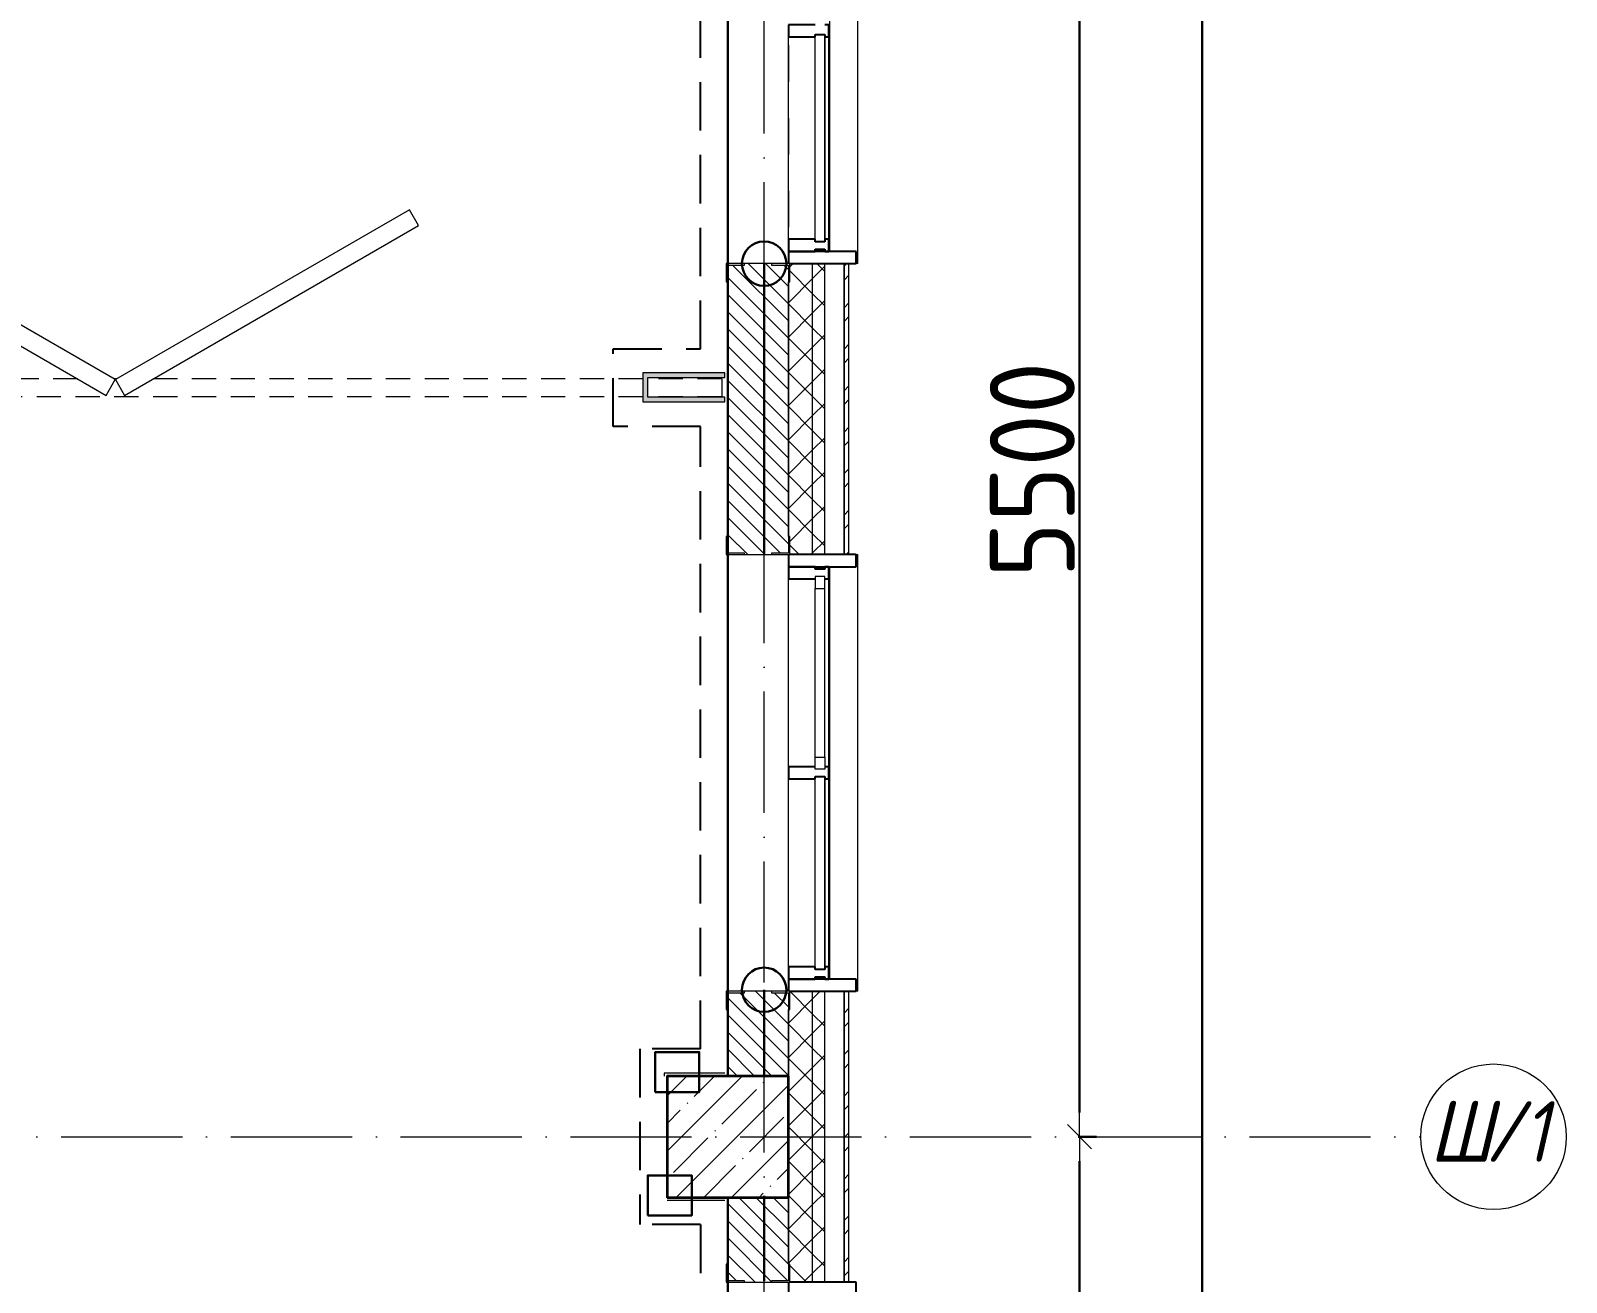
# Model space of a CAD drawing. Header units: millimetres. Extents: x -213536 to 1564669, y -45299 to 942238.
# Drawn here: x 531167 to 537500, y 463785 to 468945 of the extents above; entities that cross this region are included whole.
import ezdxf

# ---------------------------------------------------------------- set-up
doc = ezdxf.new("R2010")
doc.units = ezdxf.units.MM
for name, pattern in [('200_ШТРИХ__ш1_п0_6_', [160, 100, -60]), ('50_200_ШТРИХ_1Т_ш5_п1_п1_', [700, 500, -100, 0, -100]), ('Штрих короткий', [300, 150, -150]), ('Штриховая _2 мм - 1 мм_', [300, 200, -100])]:
    doc.linetypes.add(name, pattern=pattern)
for name, color, linetype, lineweight in [('0-1', 7, 'Continuous', 5), ('0-2', 7, 'Continuous', 9), ('2.1) ПГП окна 2.8 м', 5, 'Continuous', 30), ('3) ЖБ 4м', 3, 'Continuous', 30), ('3.1) ЖБ окна 1.2 м', 102, 'Continuous', 30), ('4) Метл уголки', 6, 'Continuous', 30), ('5) Швы', 2, 'Continuous', 30), ('Импосты витража', 7, 'Continuous', 9), ('Импосты витража-1', 7, 'Continuous', 25), ('Каркас_Импост', 7, 'Continuous', 13), ('Несущие колонны', 7, 'Continuous', 9), ('Несущие колонны-1', 7, 'Continuous', 35), ('Обобщенные модели', 7, 'Continuous', 9), ('Общие ребра', 7, 'Continuous', 9), ('Окна', 7, 'Continuous', 9), ('Оси', 7, 'Continuous', 9), ('Оси-1', 7, 'Continuous', 20), ('Оси-2', 7, '50_200_ШТРИХ_1Т_ш5_п1_п1_', 9), ('Остекление-1', 7, 'Continuous', 9), ('Открывание в плане-1', 7, '200_ШТРИХ__ш1_п0_6_', 9), ('Перемычка-1', 7, 'Штрих короткий', 9), ('Размеры', 7, 'Continuous', 15), ('Стены', 7, 'Continuous', 9), ('Стены-1', 7, 'Continuous', 13), ('Штриховка разреза-1', 7, 'Continuous', 9)]:
    doc.layers.add(name, color=color, linetype=linetype, lineweight=lineweight)
for name, color, linetype, lineweight, true_color in [('Каркас_Импост-2', 7, 'Continuous', 9, 0xaaaaaa), ('СТ-1_1', 7, 'Штриховая _2 мм - 1 мм_', 90, 0x888888), ('Штриховка разреза-4', 1, 'Continuous', 9, 0xff0000)]:
    doc.layers.add(name, color=color, linetype=linetype, lineweight=lineweight, true_color=true_color)
doc.layers.get('0-2').off()
doc.styles.add('ISOCPEUR_I_1', font='isocpeui.ttf', dxfattribs={"width": 0.85, "height": 2.5})
doc.styles.add('СПДС', font='isocpeur.ttf', dxfattribs={"width": 0.9})
doc.dimstyles.new('Размера А3', dxfattribs={"dimtxt": 200, "dimasz": 100, "dimexe": 70, "dimexo": 100, "dimgap": 20, "dimtad": 1, "dimdec": 0, "dimrnd": 10, "dimzin": 0, "dimdsep": 46, "dimtxsty": 'СПДС', "dimblk": 'ARROWHEAD_6', "dimcen": 1, "dimclrd": 256, "dimclre": 256, "dimclrt": 256, "dimazin": 0, "dimtfac": 1, "dimtdec": 0, "dimtmove": 2, "dimatfit": 3, "dimfxl": 1, "dimtolj": 1, "dimtzin": 0, "dimarcsym": 0})
pattern_1 = [(45, (0, 0), (-70.71068, 70.71068), []), (135, (0, 0), (-70.71068, -70.71068), [])]
pattern_2 = [(135, (0, 0), (-35.35534, -35.35534), [])]

# ---------------------------------------------------------------- blocks, each defined once
blk = doc.blocks.new('Ось сетки - Круг_Ø6_00__ISO-2_5_0_9K_-16731441-АИ2_03_План отделки стен 3-го этажа _Часть 2_')
at = {"layer": 'Оси-1'}
blk.add_circle((0, 0), 3, dxfattribs=at)
blk = doc.blocks.new('ARROWHEAD_6')
at = {"color": 0, "linetype": 'Continuous'}
for p, q in [((0, 0), (-1, 0)), ((-0.5, -0.5), (0.5, 0.5))]:
    blk.add_line(p, q, dxfattribs=at)
blk = doc.blocks.new('*D4768')
at = {"layer": 'Defpoints', "color": 0, "transparency": 16777216}
for p in [(535386.8, 464385.4), (535492.9, 464385.4), (535386.8, 461385.4)]:
    blk.add_point(p, dxfattribs=at)
at = {"layer": 'Размеры', "lineweight": -2, "transparency": 16777216}
for p, q in [((535486.8, 464385.4), (535562.9, 464385.4)), ((535492.9, 461485.4), (535492.9, 464285.4)), ((535486.8, 461385.4), (535562.9, 461385.4))]:
    blk.add_line(p, q, dxfattribs=at)
at = {"layer": 'Размеры', "lineweight": -2, "transparency": 16777216, "xscale": 100, "yscale": 100, "zscale": 100}
for p, rotation in [((535492.9, 464385.4), 90), ((535492.9, 461385.4), 270)]:
    blk.add_blockref('ARROWHEAD_6', p, dxfattribs=dict(at, rotation=rotation))
at = {"layer": 'Размеры', "transparency": 16777216, "insert": (535297.9, 462885.4), "char_height": 350, "width": 2.488, "attachment_point": 5, "rotation": 90, "style": 'СПДС'}
blk.add_mtext('\\A1;3000', dxfattribs=at)
blk = doc.blocks.new('*D4769')
at = {"layer": 'Defpoints', "color": 0, "transparency": 16777216}
for p in [(535386.8, 469885.4), (535492.9, 469885.4), (535386.8, 464385.4)]:
    blk.add_point(p, dxfattribs=at)
at = {"layer": 'Размеры', "lineweight": -2, "transparency": 16777216}
for p, q in [((535486.8, 469885.4), (535562.9, 469885.4)), ((535492.9, 464485.4), (535492.9, 469785.4)), ((535486.8, 464385.4), (535562.9, 464385.4))]:
    blk.add_line(p, q, dxfattribs=at)
at = {"layer": 'Размеры', "lineweight": -2, "transparency": 16777216, "xscale": 100, "yscale": 100, "zscale": 100}
for p, rotation in [((535492.9, 469885.4), 90), ((535492.9, 464385.4), 270)]:
    blk.add_blockref('ARROWHEAD_6', p, dxfattribs=dict(at, rotation=rotation))
at = {"layer": 'Размеры', "transparency": 16777216, "insert": (535297.9, 467135.4), "char_height": 350, "width": 2.488, "attachment_point": 5, "rotation": 90, "style": 'СПДС'}
blk.add_mtext('\\A1;5500', dxfattribs=at)
blk = doc.blocks.new('*D4774')
at = {"layer": 'Defpoints', "color": 0, "transparency": 16777216}
for p in [(535630.4, 474285.4), (535998.3, 474285.4), (535892.2, 425235.4)]:
    blk.add_point(p, dxfattribs=at)
at = {"layer": 'Размеры', "lineweight": -2, "transparency": 16777216}
for p, q in [((535730.4, 474285.4), (536068.3, 474285.4)), ((535998.3, 425335.4), (535998.3, 474185.4)), ((535992.2, 425235.4), (536068.3, 425235.4))]:
    blk.add_line(p, q, dxfattribs=at)
at = {"layer": 'Размеры', "lineweight": -2, "transparency": 16777216, "xscale": 100, "yscale": 100, "zscale": 100}
for p, rotation in [((535998.3, 474285.4), 90), ((535998.3, 425235.4), 270)]:
    blk.add_blockref('ARROWHEAD_6', p, dxfattribs=dict(at, rotation=rotation))
at = {"layer": 'Размеры', "transparency": 16777216, "insert": (535803.3, 449760.4), "char_height": 350, "width": 3.186, "attachment_point": 5, "rotation": 90, "style": 'СПДС'}
blk.add_mtext('\\A1;49050', dxfattribs=at)
blk = doc.blocks.new('BSC_Колонна _Прямоугольная - 500х500-V29-АИ2_03_План отделки стен 3-го этажа _Часть 2_')
at = {"layer": 'Несущие колонны'}
h = blk.add_hatch(dxfattribs=at)
h.set_pattern_fill('FP_37', color=256, style=0, pattern_type=2)
h.set_pattern_definition([(45, (-103350, -39150), (-114.04925, 114.04925), []), (45, (-103235.95, -39150), (-114.04925, 114.04925), [201.613, -40.323, 3.353, -36.97])])
h.paths.add_polyline_path([(-229.1, -250), (250, -250), (250, 250), (-250, 250), (-250, -250)], flags=0)
at = {"layer": 'Несущие колонны-1'}
for p, q in [((250, 250), (-250, 250)), ((-250, 250), (-250, -250)), ((250, -250), (250, 250)), ((-250, -250), (250, -250))]:
    blk.add_line(p, q, dxfattribs=at)
blk = doc.blocks.new('DOR__перегородка__Прямоугольная - Вн_ДПГ_7500х3300h-25989103-АИ2_03_План отделки стен 3-го этажа _Часть 2_')
at = {"layer": 'Каркас_Импост'}
for p, q in [((2462.7, -6.7), (1250.4, -706.9)), ((2500.3, -71.7), (2462.7, -6.7)), ((2538.4, -6.7), (2500.9, -71.7)), ((3750.8, -706.9), (2538.4, -6.7)), ((1287.9, -771.8), (2500.3, -71.7)), ((2500.9, -71.7), (3713.3, -771.8)), ((1250.4, -706.9), (1287.9, -771.8))]:
    blk.add_line(p, q, dxfattribs=at)
at = {"layer": 'Открывание в плане-1'}
for p, q in [((0, 0), (305, 0)), ((325, 0), (7500, 0)), ((0, -75), (0, 0)), ((0, -75), (305, -75)), ((325, -75), (2344.5, -75)), ((2494.5, -75), (2506.7, -75)), ((2656.7, -75), (4843.8, -75))]:
    blk.add_line(p, q, dxfattribs=at)
blk = doc.blocks.new('Прямоугольный импост - Откос НВФ_50х280 мм-25995271-АИ2_03_План отделки стен 3-го этажа _Часть 2_')
at = {"layer": 'Импосты витража-1'}
for p, q in [((-50, 130), (0, 130)), ((-50, -150), (-50, 130)), ((0, 130), (0, -144)), ((0, -150), (-50, -150))]:
    blk.add_line(p, q, dxfattribs=at)
blk = doc.blocks.new('PNS_Панель прямоугольная2 - Нр_Стекло - 40мм-26243474-АИ2_03_План отделки стен 3-го этажа _Часть 2_')
at = {"layer": 'Каркас_Импост'}
for p, q in [((-397.5, 0), (-397.5, 40)), ((-397.5, 40), (-347.5, 40)), ((-347.5, 40), (-347.5, 0)), ((397.5, 40), (347.5, 40)), ((347.5, 40), (347.5, 0)), ((397.5, 0), (397.5, 40)), ((-347.5, 0), (-397.5, 0)), ((347.5, 0), (397.5, 0))]:
    blk.add_line(p, q, dxfattribs=at)
at = {"layer": 'Каркас_Импост-2'}
for p, q in [((-347.5, 40), (347.5, 40)), ((-347.5, 0), (347.5, 0))]:
    blk.add_line(p, q, dxfattribs=at)
blk = doc.blocks.new('Прямоугольный импост - Импост структурный с накладкой - 150мм-25647633-АИ2_03_План отделки стен 3-го этажа _Часть 2_')
at = {"layer": 'Импосты витража-1'}
for p, q in [((-25, 0), (-25, 17)), ((-25, 17), (25, 17)), ((-15, 0), (-25, 0)), ((-15, -40), (-15, 0)), ((25, 17), (25, 0)), ((-25, -150), (-25, -40)), ((-25, -40), (-15, -40)), ((25, -40), (25, -150)), ((25, -150), (-25, -150))]:
    blk.add_line(p, q, dxfattribs=at)
blk = doc.blocks.new('Прямоугольный импост - Импост структурный с накладкой - 150мм-25647642-АИ2_03_План отделки стен 3-го этажа _Часть 2_')
at = {"layer": 'Импосты витража'}
for p, q in [((27275, -100), (28050, -100)), ((27275, -267), (28050, -267))]:
    blk.add_line(p, q, dxfattribs=at)
blk = doc.blocks.new('Прямоугольный импост - Импост структурный с накладкой - 150мм-V161-АИ2_03_План отделки стен 3-го этажа _Часть 2_')
at = {"layer": 'Импосты витража-1'}
for p, q in [((-25, 0), (-25, 17)), ((-25, 17), (25, 17)), ((25, 0), (15, 0)), ((15, 0), (15, -40)), ((25, 17), (25, 0)), ((-25, -150), (-25, -40)), ((15, -40), (25, -40)), ((25, -40), (25, -150)), ((25, -150), (-25, -150))]:
    blk.add_line(p, q, dxfattribs=at)
blk = doc.blocks.new('PNS_Панель прямоугольная1 - Нр_Стекло - 40мм-25259299-АИ2_03_План отделки стен 3-го этажа _Часть 2_')
at = {"layer": 'Остекление-1'}
for p, q in [((-387.5, 40), (387.5, 40)), ((-397.5, 0), (397.5, 0)), ((387.5, 0), (-387.5, 0))]:
    blk.add_line(p, q, dxfattribs=at)
blk = doc.blocks.new('Прямоугольный импост - Импост структурный с накладкой - 150мм-25647644-АИ2_03_План отделки стен 3-го этажа _Часть 2_')
at = {"layer": 'Импосты витража-1'}
for p, q in [((-25, 0), (-25, 17)), ((-25, 17), (25, 17)), ((-15, 0), (-25, 0)), ((-15, -40), (-15, 0)), ((25, 0), (15, 0)), ((15, 0), (15, -40)), ((25, 17), (25, 0)), ((-25, -150), (-25, -40)), ((-25, -40), (-15, -40)), ((15, -40), (25, -40)), ((25, -40), (25, -150)), ((25, -150), (-25, -150))]:
    blk.add_line(p, q, dxfattribs=at)
blk = doc.blocks.new('Прямоугольный импост - Откос НВФ_50х280 мм-V169-АИ2_03_План отделки стен 3-го этажа _Часть 2_')
at = {"layer": 'Импосты витража-1'}
for p, q in [((-50, 130), (0, 130)), ((-50, -150), (-50, 130)), ((0, 130), (0, -144)), ((0, -150), (-50, -150))]:
    blk.add_line(p, q, dxfattribs=at)
blk = doc.blocks.new('Прямоугольный импост - Откос НВФ_50х280 мм-25993838-АИ2_03_План отделки стен 3-го этажа _Часть 2_')
at = {"layer": 'Импосты витража-1'}
for p, q in [((0, 130), (-50, 130)), ((-50, 130), (-50, -150)), ((0, -144), (0, 130)), ((-50, -150), (0, -150))]:
    blk.add_line(p, q, dxfattribs=at)
blk = doc.blocks.new('Проем_Дверь_Прямоугольный - 1800х2700h_оконные проемы-25805030-АИ2_03_План отделки стен 3-го этажа _Часть 2_')
at = {"layer": 'Перемычка-1'}
for p, q in [((900, 125), (-900, 125)), ((900, -125), (-900, -125))]:
    blk.add_line(p, q, dxfattribs=at)
blk = doc.blocks.new('Проем_Дверь_Прямоугольный - 1500х2700h_витражные проемы-27180848-АИ2_03_План отделки стен 3-го этажа _Часть 2_')
at = {"layer": 'Перемычка-1'}
for p, q in [((750, 125), (-750, 125)), ((750, -125), (-750, -125))]:
    blk.add_line(p, q, dxfattribs=at)
blk = doc.blocks.new('Фахверк_СКБ_Уголок - 250_2700-27497298-АИ2_03_План отделки стен 3-го этажа _Часть 2_')
at = {"layer": 'Обобщенные модели'}
for p, q in [((200, 181), (125, 181)), ((125, 181), (125, 106)), ((131, 106), (131, 175)), ((131, 175), (200, 175)), ((200, 175), (200, 181)), ((125, 106), (131, 106)), ((131, -6), (125, -6)), ((125, -6), (125, -81)), ((131, -75), (131, -6)), ((125, -81), (200, -81)), ((200, -75), (131, -75)), ((200, -81), (200, -75))]:
    blk.add_line(p, q, dxfattribs=at)
blk = doc.blocks.new('PNS_Панель прямоугольная1 - Нр_Стекло - 40мм-28068333-АИ2_03_План отделки стен 3-го этажа _Часть 2_')
at = {"layer": 'Остекление-1'}
for p, q in [((-417.5, 40), (417.5, 40)), ((-427.5, 0), (427.5, 0)), ((417.5, 0), (-417.5, 0))]:
    blk.add_line(p, q, dxfattribs=at)
blk = doc.blocks.new('Прямоугольный импост - Импост структурный с накладкой - 150мм-28072255-АИ2_03_План отделки стен 3-го этажа _Часть 2_')
at = {"layer": 'Импосты витража'}
for p, q in [((47650, -100), (48485, -100)), ((47650, -267), (48485, -267))]:
    blk.add_line(p, q, dxfattribs=at)
blk = doc.blocks.new('Прямоугольный импост - Импост структурный с накладкой - 150мм-28072247-АИ2_03_План отделки стен 3-го этажа _Часть 2_')
at = {"layer": 'Импосты витража-1'}
for p, q in [((-25, 0), (-25, 17)), ((-25, 17), (25, 17)), ((-15, 0), (-25, 0)), ((-15, -40), (-15, 0)), ((25, 0), (15, 0)), ((15, 0), (15, -40)), ((25, 17), (25, 0)), ((-25, -150), (-25, -40)), ((-25, -40), (-15, -40)), ((15, -40), (25, -40)), ((25, -40), (25, -150)), ((25, -150), (-25, -150))]:
    blk.add_line(p, q, dxfattribs=at)
blk = doc.blocks.new('Прямоугольный импост - Импост структурный с накладкой - 150мм-V191-АИ2_03_План отделки стен 3-го этажа _Часть 2_')
at = {"layer": 'Импосты витража-1'}
for p, q in [((-25, 0), (-25, 17)), ((-25, 17), (25, 17)), ((-15, 0), (-25, 0)), ((-15, -40), (-15, 0)), ((25, 17), (25, 0)), ((-25, -150), (-25, -40)), ((-25, -40), (-15, -40)), ((25, -40), (25, -150)), ((25, -150), (-25, -150))]:
    blk.add_line(p, q, dxfattribs=at)
blk = doc.blocks.new('Прямоугольный импост - Откос НВФ_50х280 мм-26226373-АИ2_03_План отделки стен 3-го этажа _Часть 2_')
at = {"layer": 'Импосты витража-1'}
for p, q in [((0, 130), (-50, 130)), ((-50, 130), (-50, -150)), ((0, -144), (0, 130)), ((-50, -150), (0, -150))]:
    blk.add_line(p, q, dxfattribs=at)
blk = doc.blocks.new('Отлив_СКБ - Отлив витража_120_НВФ-31885687-АИ2_03_План отделки стен 3-го этажа _Часть 2_')
at = {"layer": 'Окна'}
for p, q in [((1750, -2), (50, -2)), ((0, -120), (0, -113)), ((0, -120), (1800, -120)), ((1800, -113), (1800, -120))]:
    blk.add_line(p, q, dxfattribs=at)
blk = doc.blocks.new('Отлив_СКБ - Отлив витража_120_НВФ-31885688-АИ2_03_План отделки стен 3-го этажа _Часть 2_')
at = {"layer": 'Окна'}
for p, q in [((4750, -2), (50, -2)), ((0, -120), (0, -113)), ((0, -120), (4800, -120)), ((4800, -113), (4800, -120))]:
    blk.add_line(p, q, dxfattribs=at)
blk = doc.blocks.new('0125-Р-ОО-Ш2-АР-о_23_10_2024_rvt-1-АИ2_03_План отделки стен 3-го этажа _Часть 2_')
at = {"layer": 'Штриховка разреза-1'}
h = blk.add_hatch(dxfattribs=at)
h.set_pattern_fill('FP_81', color=256, style=0, pattern_type=2)
h.set_pattern_definition(pattern_1)
h.paths.add_polyline_path([(103700, -200), (103700, 750), (103606, 750), (103606, 675), (103600, 675), (103600, -200)], flags=0)
h.paths.add_polyline_path([(103700, 2550), (103700, 3750), (103606, 3750), (103606, 3675), (103600, 3675), (103600, 2625), (103606, 2625), (103606, 2550)], flags=0)
h.paths.add_polyline_path([(103700, 5550), (103700, 6750), (103606, 6750), (103606, 6675), (103600, 6675), (103600, 5625), (103606, 5625), (103606, 5550)], flags=0)
h.paths.add_polyline_path([(103700, 8550), (103700, 9750), (103606, 9750), (103606, 9675), (103600, 9675), (103600, 8625), (103606, 8625), (103606, 8550)], flags=0)
h.paths.add_polyline_path([(103700, 11550), (103700, 12750), (103606, 12750), (103606, 12675), (103600, 12675), (103600, 11625), (103606, 11625), (103606, 11550)], flags=0)
h.paths.add_polyline_path([(103606, 17550), (103700, 17550), (103700, 18750), (103606, 18750), (103606, 18675), (103600, 18675), (103600, 17625), (103606, 17625), (103606, 17556)], flags=0)
h.paths.add_polyline_path([(103700, 20550), (103700, 21750), (103606, 21750), (103606, 21675), (103600, 21675), (103600, 20625), (103606, 20625), (103606, 20550)], flags=0)
h.paths.add_polyline_path([(103700, 23550), (103700, 24750), (103606, 24750), (103606, 24675), (103600, 24675), (103600, 23625), (103606, 23625), (103606, 23550)], flags=0)
h.paths.add_polyline_path([(103606, 26550), (103700, 26550), (103700, 27750), (103606, 27750), (103606, 27675), (103600, 27675), (103600, 26625), (103606, 26625), (103606, 26556)], flags=0)
h.paths.add_polyline_path([(103606, 29550), (103700, 29550), (103700, 30750), (103606, 30750), (103606, 30675), (103600, 30675), (103600, 29625), (103606, 29625), (103606, 29556)], flags=0)
h.paths.add_polyline_path([(103700, 35550), (103700, 36750), (103606, 36750), (103606, 36675), (103600, 36675), (103600, 35625), (103606, 35625), (103606, 35550)], flags=0)
h.paths.add_polyline_path([(103606, 38550), (103700, 38550), (103700, 39750), (103606, 39750), (103606, 39675), (103600, 39675), (103600, 38625), (103606, 38625), (103606, 38556)], flags=0)
h.paths.add_polyline_path([(103606, 41550), (103700, 41550), (103700, 42750), (103606, 42750), (103606, 42675), (103600, 42675), (103600, 41625), (103606, 41625), (103606, 41556)], flags=0)
h.paths.add_polyline_path([(103700, 47550), (103700, 48615), (103600, 48615), (103600, 47625), (103606, 47625), (103606, 47550)], flags=0)
h = blk.add_hatch(dxfattribs=at)
h.set_pattern_fill('FP_81', color=256, style=0, pattern_type=2)
h.set_pattern_definition(pattern_1)
h.paths.add_polyline_path([(103700, -250), (103750, -250), (103750, 750), (103700, 750), (103700, -200)], flags=0)
h.paths.add_polyline_path([(103750, 2550), (103750, 3750), (103700, 3750), (103700, 2550)], flags=0)
h.paths.add_polyline_path([(103700, 5550), (103750, 5550), (103750, 6750), (103700, 6750), (103700, 6024.8)], flags=0)
h.paths.add_polyline_path([(103700, 8550), (103750, 8550), (103750, 9750), (103700, 9750), (103700, 8797)], flags=0)
h.paths.add_polyline_path([(103750, 11550), (103750, 12750), (103700, 12750), (103700, 11550)], flags=0)
h.paths.add_polyline_path([(103700, 17550), (103750, 17550), (103750, 18750), (103700, 18750), (103700, 18037.6)], flags=0)
h.paths.add_polyline_path([(103700, 20550), (103750, 20550), (103750, 21750), (103700, 21750), (103700, 20809.8)], flags=0)
h.paths.add_polyline_path([(103700, 23550), (103750, 23550), (103750, 24750), (103700, 24750), (103700, 23581.9)], flags=0)
h.paths.add_polyline_path([(103750, 26550), (103750, 27750), (103700, 27750), (103700, 26550)], flags=0)
h.paths.add_polyline_path([(103750, 29550), (103750, 30750), (103700, 30750), (103700, 29550)], flags=0)
h.paths.add_polyline_path([(103700, 35550), (103750, 35550), (103750, 36750), (103700, 36750), (103700, 35594.7)], flags=0)
h.paths.add_polyline_path([(103700, 38550), (103750, 38550), (103750, 39750), (103700, 39750), (103700, 39291)], flags=0)
h.paths.add_polyline_path([(103750, 41550), (103750, 42750), (103700, 42750), (103700, 41550)], flags=0)
h.paths.add_polyline_path([(103750, 47550), (103750, 48615), (103700, 48615), (103700, 47550)], flags=0)
h = blk.add_hatch(dxfattribs=at)
h.set_pattern_fill('FP_80', color=256, style=0, pattern_type=2)
h.set_pattern_definition([(45, (0, 0), (-85.53659, 85.53659), []), (45, (57.02, 0), (-85.53659, 85.53659), [])])
h.paths.add_polyline_path([(103830, -350), (103850, -350), (103850, 750), (103830, 750), (103830, -330)], flags=0)
h.paths.add_polyline_path([(103850, 2550), (103850, 3750), (103830, 3750), (103830, 2550)], flags=0)
h.paths.add_polyline_path([(103850, 5550), (103850, 6750), (103830, 6750), (103830, 5550)], flags=0)
h.paths.add_polyline_path([(103850, 8550), (103850, 9750), (103830, 9750), (103830, 8550)], flags=0)
h.paths.add_polyline_path([(103830, 11550), (103850, 11550), (103850, 12750), (103830, 12750), (103830, 11569.1)], flags=0)
h.paths.add_polyline_path([(103850, 17550), (103850, 18750), (103830, 18750), (103830, 17550)], flags=0)
h.paths.add_polyline_path([(103830, 20550), (103850, 20550), (103850, 21750), (103830, 21750), (103830, 20809.8)], flags=0)
h.paths.add_polyline_path([(103850, 23550), (103850, 24750), (103830, 24750), (103830, 23550)], flags=0)
h.paths.add_polyline_path([(103850, 26550), (103850, 27750), (103830, 27750), (103830, 26550)], flags=0)
h.paths.add_polyline_path([(103830, 29550), (103850, 29550), (103850, 30750), (103830, 30750), (103830, 30050.4)], flags=0)
h.paths.add_polyline_path([(103830, 35550), (103850, 35550), (103850, 36750), (103830, 36750), (103830, 35594.7)], flags=0)
h.paths.add_polyline_path([(103830, 38550), (103850, 38550), (103850, 39750), (103830, 39750), (103830, 39291)], flags=0)
h.paths.add_polyline_path([(103830, 41550), (103850, 41550), (103850, 42750), (103830, 42750), (103830, 42063.2)], flags=0)
h.paths.add_polyline_path([(103830, 47550), (103850, 47550), (103850, 48615), (103830, 48615), (103830, 47607.5)], flags=0)
h = blk.add_hatch(dxfattribs=at)
h.set_pattern_fill('FP_1', color=256, style=0, pattern_type=2)
h.set_pattern_definition(pattern_2)
h.paths.add_polyline_path([(103350, 39400), (103600, 39400), (103600, 39744), (103531, 39744), (103531, 39750), (103419, 39750), (103419, 39744), (103350, 39744), (103350, 39675)], flags=0)
h.paths.add_polyline_path([(103419, 41550), (103531, 41550), (103531, 41556), (103600, 41556), (103600, 42744), (103531, 42744), (103531, 42750), (103419, 42750), (103419, 42744), (103350, 42744), (103350, 41556), (103419, 41556)], flags=0)
h = blk.add_hatch(dxfattribs=at)
h.set_pattern_fill('FP_1', color=256, style=0, pattern_type=2)
h.set_pattern_definition(pattern_2)
h.paths.add_polyline_path([(103350, 36400), (103600, 36400), (103600, 36744), (103531, 36744), (103531, 36750), (103419, 36750), (103419, 36744), (103350, 36744), (103350, 36518.8)], flags=0)
h.paths.add_polyline_path([(103531, 38550), (103531, 38556), (103600, 38556), (103600, 38900), (103350, 38900), (103350, 38556), (103419, 38556), (103419, 38550)], flags=0)
at = {"layer": 'Общие ребра'}
for p, q in [((103700, 41550), (103700, 42750)), ((103750, 41550), (103750, 42750)), ((103600, 42675), (103600, 41625)), ((103600, 41625), (103600, 42675)), ((103700, 38550), (103700, 39750)), ((103750, 38550), (103750, 39750)), ((103600, 39675), (103600, 39400)), ((103600, 39400), (103600, 39675)), ((103600, 38900), (103600, 38625)), ((103600, 38625), (103600, 38900))]:
    blk.add_line(p, q, dxfattribs=at)
at = {"layer": 'Стены'}
for p, q in [((103350, 42750), (103350, 44250)), ((103350, 39750), (103350, 41550)), ((103350, 36750), (103350, 38550))]:
    blk.add_line(p, q, dxfattribs=at)
at = {"layer": 'Стены-1'}
for p, q in [((103531, 42750), (103419, 42750)), ((103830, 42750), (103606, 42750)), ((103830, 41550), (103830, 42750)), ((103850, 42750), (103830, 42750)), ((103830, 42750), (103830, 41550)), ((103850, 41550), (103850, 42750)), ((103350, 42675), (103350, 41625)), ((103419, 41550), (103531, 41550)), ((103606, 41550), (103830, 41550)), ((103830, 41550), (103850, 41550)), ((103531, 39750), (103419, 39750)), ((103830, 39750), (103606, 39750)), ((103830, 38550), (103830, 39750)), ((103850, 39750), (103830, 39750)), ((103830, 39750), (103830, 38550)), ((103850, 38550), (103850, 39750)), ((103350, 39675), (103350, 39400)), ((103350, 38900), (103350, 38625)), ((103419, 38550), (103531, 38550)), ((103606, 38550), (103830, 38550)), ((103830, 38550), (103850, 38550))]:
    blk.add_line(p, q, dxfattribs=at)
at = {"layer": '0-2'}
for name, p, rotation in [('Отлив_СКБ - Отлив витража_120_НВФ-31885688-АИ2_03_План отделки стен 3-го этажа _Часть 2_', (103767, 42750), 90), ('Проем_Дверь_Прямоугольный - 1500х2700h_витражные проемы-27180848-АИ2_03_План отделки стен 3-го этажа _Часть 2_', (103475, 43500), 89.99999999999993), ('DOR__перегородка__Прямоугольная - Вн_ДПГ_7500х3300h-25989103-АИ2_03_План отделки стен 3-го этажа _Часть 2_', (103325, 42200), 180), ('Прямоугольный импост - Импост структурный с накладкой - 150мм-28072255-АИ2_03_План отделки стен 3-го этажа _Часть 2_', (103500, -4800), 90.00000000000026), ('PNS_Панель прямоугольная1 - Нр_Стекло - 40мм-28068333-АИ2_03_План отделки стен 3-го этажа _Часть 2_', (103750, 43267.5), 89.99999999999852), ('Фахверк_СКБ_Уголок - 250_2700-27497298-АИ2_03_План отделки стен 3-го этажа _Часть 2_', (103425, 42875), 269.9999999999999), ('Прямоугольный импост - Откос НВФ_50х280 мм-26226373-АИ2_03_План отделки стен 3-го этажа _Часть 2_', (103750, 42750), 269.9999999999985), ('Фахверк_СКБ_Уголок - 250_2700-27497298-АИ2_03_План отделки стен 3-го этажа _Часть 2_', (103525, 41425), 89.9999999999999), ('Проем_Дверь_Прямоугольный - 1800х2700h_оконные проемы-25805030-АИ2_03_План отделки стен 3-го этажа _Часть 2_', (103475, 40650), 269.9999999999999), ('Отлив_СКБ - Отлив витража_120_НВФ-31885687-АИ2_03_План отделки стен 3-го этажа _Часть 2_', (103767, 39750), 90), ('Прямоугольный импост - Импост структурный с накладкой - 150мм-25647642-АИ2_03_План отделки стен 3-го этажа _Часть 2_', (103500, 13400), 89.99999999999999), ('PNS_Панель прямоугольная2 - Нр_Стекло - 40мм-26243474-АИ2_03_План отделки стен 3-го этажа _Часть 2_', (103750, 41062.5), 89.9999999999975), ('Прямоугольный импост - Импост структурный с накладкой - 150мм-25647642-АИ2_03_План отделки стен 3-го этажа _Часть 2_', (103500, 12575), 89.99999999999878), ('PNS_Панель прямоугольная1 - Нр_Стекло - 40мм-25259299-АИ2_03_План отделки стен 3-го этажа _Часть 2_', (103750, 40237.5), 89.9999999999975), ('Прямоугольный импост - Откос НВФ_50х280 мм-25993838-АИ2_03_План отделки стен 3-го этажа _Часть 2_', (103750, 39750), 269.9999999999975), ('Фахверк_СКБ_Уголок - 250_2700-27497298-АИ2_03_План отделки стен 3-го этажа _Часть 2_', (103425, 39875), 269.9999999999999), ('Фахверк_СКБ_Уголок - 250_2700-27497298-АИ2_03_План отделки стен 3-го этажа _Часть 2_', (103525, 38425), 89.9999999999999), ('Проем_Дверь_Прямоугольный - 1800х2700h_оконные проемы-25805030-АИ2_03_План отделки стен 3-го этажа _Часть 2_', (103475, 37650), 89.9999999999999)]:
    blk.add_blockref(name, p, dxfattribs=dict(at, rotation=rotation))
at = {"layer": '0-2', "extrusion": (0, 0, -1)}
for name, p, rotation in [('Прямоугольный импост - Импост структурный с накладкой - 150мм-V191-АИ2_03_План отделки стен 3-го этажа _Часть 2_', (-103750, 43710), 90.00000000000146), ('Прямоугольный импост - Импост структурный с накладкой - 150мм-28072247-АИ2_03_План отделки стен 3-го этажа _Часть 2_', (-103750, 42825), 90.00000000000146), ('Прямоугольный импост - Откос НВФ_50х280 мм-V169-АИ2_03_План отделки стен 3-го этажа _Часть 2_', (-103750, 41550), 90.0000000000025), ('Прямоугольный импост - Импост структурный с накладкой - 150мм-V161-АИ2_03_План отделки стен 3-го этажа _Часть 2_', (-103750, 41475), 90.0000000000025), ('Прямоугольный импост - Импост структурный с накладкой - 150мм-25647633-АИ2_03_План отделки стен 3-го этажа _Часть 2_', (-103750, 40650), 90.0000000000025), ('Прямоугольный импост - Импост структурный с накладкой - 150мм-25647644-АИ2_03_План отделки стен 3-го этажа _Часть 2_', (-103750, 39825), 90.0000000000025), ('Прямоугольный импост - Откос НВФ_50х280 мм-25995271-АИ2_03_План отделки стен 3-го этажа _Часть 2_', (-103750, 38550), 90.00000000000101)]:
    blk.add_blockref(name, p, dxfattribs=dict(at, rotation=rotation))
at = {"layer": '0-2'}
blk.add_blockref('BSC_Колонна _Прямоугольная - 500х500-V29-АИ2_03_План отделки стен 3-го этажа _Часть 2_', (103350, 39150), dxfattribs=at)
blk = doc.blocks.new('3этНиз')
at = {"layer": 'Штриховка разреза-4'}
for points in [[(534030.1, 467515.2), (534030.1, 467535.2), (533692.1, 467535.2), (533692.1, 467515.2), (533813, 467515.2)], [(533712.1, 467435.2), (533712.1, 467515.2), (533692.1, 467515.2), (533692.1, 467435.2)], [(534030.1, 467415.2), (534030.1, 467435.2), (533692.1, 467435.2), (533692.1, 467415.2), (533813, 467415.2)]]:
    blk.add_hatch(color=256, dxfattribs=at).paths.add_polyline_path(points, flags=0)
at = {"layer": 'Общие ребра'}
for p, q in [((534030.1, 467515.2), (534030.1, 467535.2)), ((534030.1, 467415.2), (534030.1, 467435.2))]:
    blk.add_line(p, q, dxfattribs=at)
at = {"layer": 'СТ-1_1', "lineweight": 25}
for p, q in [((533930.1, 467633.4), (533930.1, 469373.4)), ((533570.1, 467313.4), (533570.1, 467633.4)), ((533570.1, 467633.4), (533930.1, 467633.4)), ((533930.1, 467313.4), (533570.1, 467313.4)), ((533930.1, 464747.4), (533930.1, 467313.4)), ((533930.1, 464747.4), (533680.1, 464747.4)), ((533680.1, 464747.4), (533680.1, 464023.4)), ((533930.1, 464023.4), (533680.1, 464023.4)), ((533930.1, 464023.4), (533930.1, 461747.4))]:
    blk.add_line(p, q, dxfattribs=at)
at = {"layer": 'Стены-1'}
for p, q in [((533692.1, 467535.2), (533692.1, 467415.2)), ((534030.1, 467535.2), (533692.1, 467535.2)), ((533712.1, 467435.2), (533712.1, 467515.2)), ((533712.1, 467515.2), (534030.1, 467515.2)), ((533692.1, 467415.2), (534030.1, 467415.2)), ((534030.1, 467435.2), (533712.1, 467435.2)), ((534030.1, 464647.4), (533780.1, 464647.4)), ((533780.1, 464647.4), (533780.1, 464635.4)), ((534042.1, 464635.4), (534042.1, 464647.4)), ((533792.1, 464123.4), (534030.1, 464123.4))]:
    blk.add_line(p, q, dxfattribs=at)
at = {"layer": '0-1'}
blk.add_blockref('0125-Р-ОО-Ш2-АР-о_23_10_2024_rvt-1-АИ2_03_План отделки стен 3-го этажа _Часть 2_', (430692.1, 425235.4), dxfattribs=at)
blk = doc.blocks.new('Ось 3 этаж')
at = {"layer": 'Оси-2'}
for p, q in [((534192.1, 423014.8), (534192.1, 477896.8)), ((526392.1, 464385.4), (536900.4, 464385.4))]:
    blk.add_line(p, q, dxfattribs=at)
at = {"layer": 'Оси-1', "xscale": 99.99999999999993, "yscale": 99.99999999999993, "zscale": 99.99999999999993, "rotation": 269.9999999999994}
blk.add_blockref('Ось сетки - Круг_Ø6_00__ISO-2_5_0_9K_-16731441-АИ2_03_План отделки стен 3-го этажа _Часть 2_', (537200.4, 464385.4), dxfattribs=at)
at = {"layer": 'Оси', "char_height": 250, "attachment_point": 1, "style": 'ISOCPEUR_I_1'}
for s, insert, width in [('\\fISOCPEUR|b0|i1|c204|p34|;\\W.9;Ш', (536935.9, 464532.1), 281.392), ('/1', (537168.1, 464532.1), 346.329)]:
    blk.add_mtext(s, dxfattribs=dict(at, insert=insert, width=width))
at = {"layer": 'Размеры'}
for base, p1, p2, picture, middle in [((535998.3, 474285.4), (535892.2, 425235.4), (535630.4, 474285.4), '*D4774', (535803.3, 449760.4)), ((535492.9, 469885.4), (535386.8, 464385.4), (535386.8, 469885.4), '*D4769', (535297.9, 467135.4)), ((535492.9, 464385.4), (535386.8, 461385.4), (535386.8, 464385.4), '*D4768', (535297.9, 462885.4))]:
    dim = blk.add_linear_dim(base=base, p1=p1, p2=p2, angle=90, dimstyle='Размера А3', override={"dimtxt": 350}, dxfattribs=at)
    dim.commit()
    dim.dimension.update_dxf_attribs({"geometry": picture, "text_midpoint": middle})

msp = doc.modelspace()

# ---------------------------------------------------------------- linework, layer by layer
at = {"layer": '2.1) ПГП окна 2.8 м'}
for points in [[(534192.1, 466785.4), (534192.1, 467985.4)], [(534192.1, 464641.4), (534192.1, 464991.4)], [(534192.1, 463791.4), (534192.1, 464141.4)]]:
    msp.add_lwpolyline(points, dxfattribs=at)
at = {"layer": '3) ЖБ 4м'}
msp.add_lwpolyline([(534042.1, 464135.4), (533792.1, 464135.4), (533792.1, 464635.4), (534042.1, 464635.4)], dxfattribs=at)
at = {"layer": '3.1) ЖБ окна 1.2 м'}
for points in [[(534042.1, 464635.4), (534042.1, 469485.4)], [(534042.1, 461635.4), (534042.1, 464135.4)]]:
    msp.add_lwpolyline(points, dxfattribs=at)
at = {"layer": '4) Метл уголки'}
for points in [[(533743.1, 464569.9), (533924.4, 464569.9), (533924.4, 464734.7), (533743.1, 464734.7)], [(533712.3, 464061.3), (533893.6, 464061.3), (533893.6, 464226), (533712.3, 464226)]]:
    msp.add_lwpolyline(points, close=True, dxfattribs=at)
at = {"layer": '5) Швы'}
for centre in [(534192.1, 467985.4), (534192.1, 464991.4)]:
    msp.add_circle(centre, 91.6, dxfattribs=at)

# ---------------------------------------------------------------- block references
at = {"color": 5, "lineweight": 30}
msp.add_blockref('Ось 3 этаж', (0, 0), dxfattribs=at)
at = {"layer": '3) ЖБ 4м'}
msp.add_blockref('3этНиз', (0, 0), dxfattribs=at)

doc.saveas('drawing.dxf')
